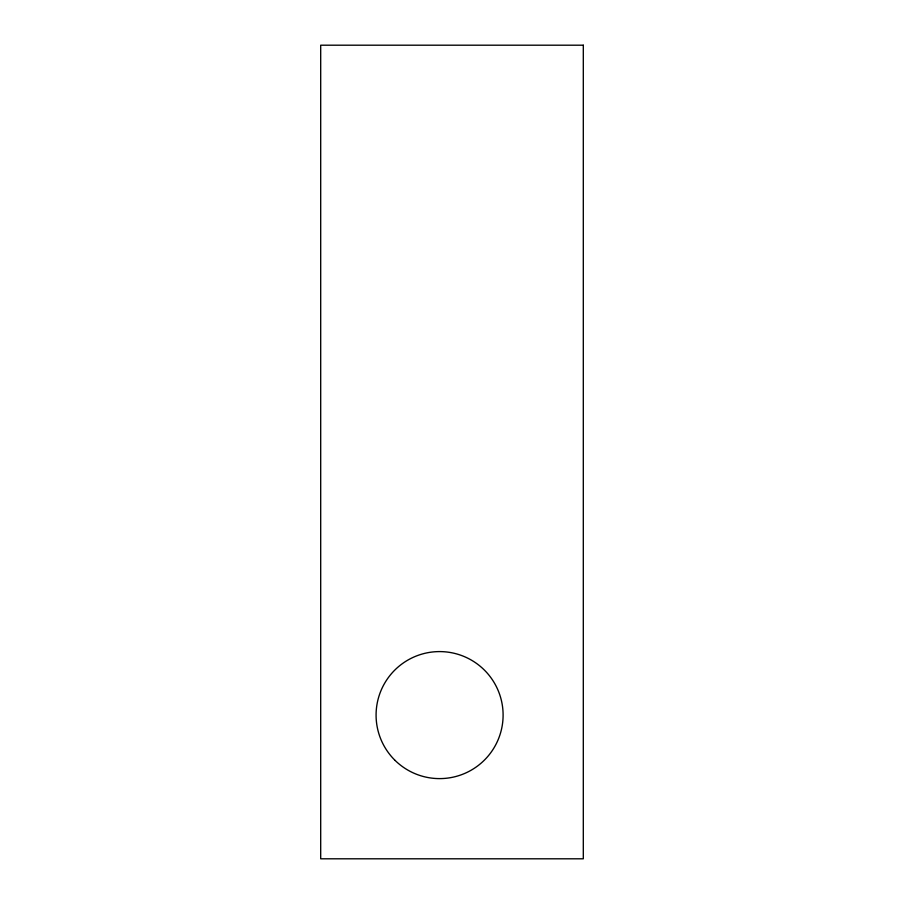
<?xml version="1.0" encoding="UTF-8"?>
<svg xmlns="http://www.w3.org/2000/svg" width="904" height="904" viewBox="0 0 904 904"><rect width="100%" height="100%" fill="white"/><g stroke="black" fill="none" stroke-linecap="round" stroke-linejoin="round"><path stroke-width="1.36" d="M583.306 45.2L320.694 45.2L320.694 858.8L583.306 858.8L583.306 45.2M395.127 760.445A63.506 63.506 0 0 0 501.098 730.929A63.506 63.506 0 0 0 422.552 653.92A63.506 63.506 0 0 0 395.127 760.445"/></g></svg>
